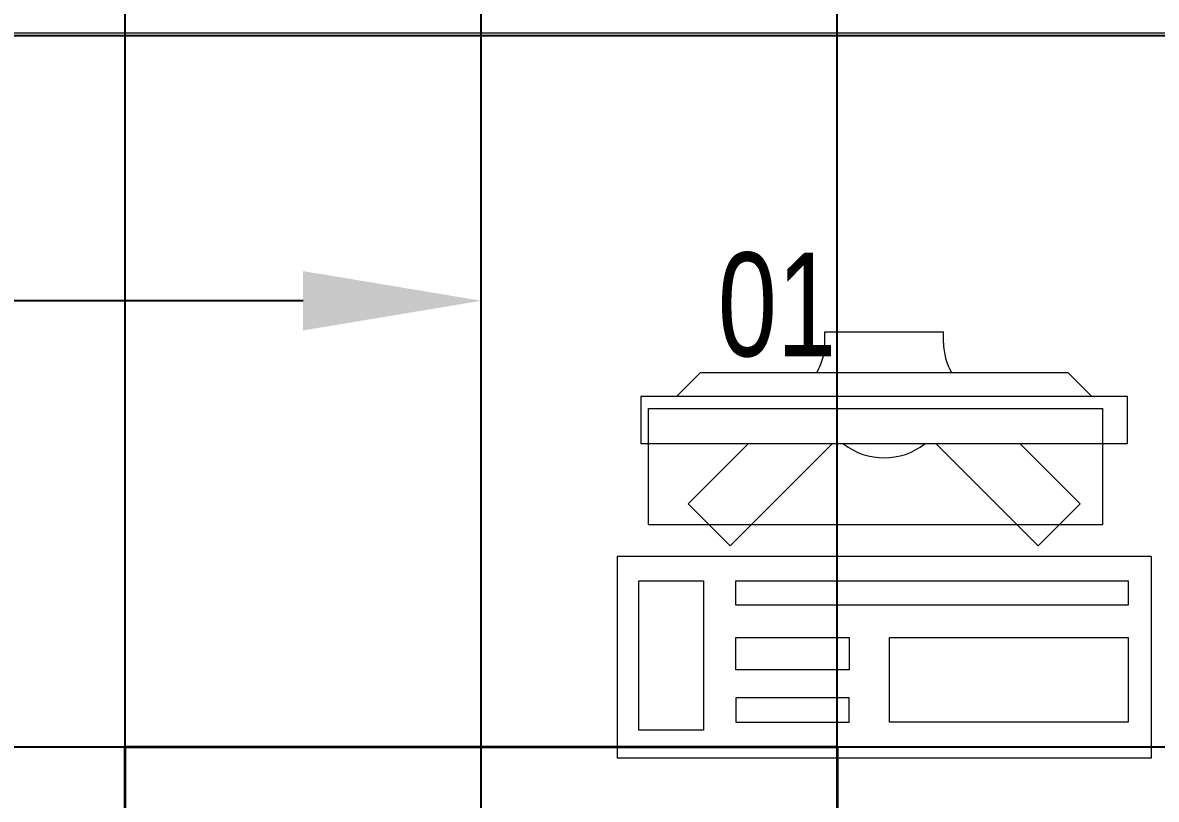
# Model space of a CAD drawing. Header units: inches. Extents: x -12418 to 57169, y -29325 to 19878.
# Drawn here: x 47273 to 48228, y -6044 to -5389 of the extents above; entities that cross this region are included whole.
import ezdxf
from ezdxf.enums import TextEntityAlignment as Align

# ---------------------------------------------------------------- set-up
doc = ezdxf.new("R2010")
doc.units = ezdxf.units.IN
doc.header["$LTSCALE"] = 25
doc.header["$MEASUREMENT"] = 0
doc.header["$PDMODE"] = 3
doc.layers.get('0').update_dxf_attribs({"color": 8})
doc.layers.get('Defpoints').update_dxf_attribs({"color": 8})
for name, color, linetype, lineweight in [('00-Ground Floor$0$72_EGR_EQP_TAG', 142, 'Continuous', 5), ('00-Ground Floor$0$LOADING', 253, 'Continuous', 5), ('E-DIM', 6, 'Continuous', 18), ('E-LITE-CIRC-NUMB', 6, 'Continuous', 25), ('E-LITE-CLNG', 150, 'Continuous', 35), ('E-LITE-CTRL', 6, 'Continuous', 25)]:
    doc.layers.add(name, color=color, linetype=linetype, lineweight=lineweight)
doc.layers.add('00-Ground Floor$0$False Ceiling', color=251, linetype='Continuous')
doc.styles.add('00-Ground Floor$0$X3G_ENTITY_257CFD', font='swisscl.ttf', dxfattribs={"height": 200})
doc.styles.add('DC_Simplex', font='SIMPLEX.shx', dxfattribs={"width": 0.7})
doc.styles.get("Standard").update_dxf_attribs({"font": 'arial.ttf'})
doc.dimstyles.get("Standard").update_dxf_attribs({"dimtxt": 150, "dimasz": 150, "dimexe": 0.18, "dimexo": 0.0625, "dimgap": 1, "dimtad": 1, "dimdec": 0, "dimlfac": 0.1, "dimzin": 0, "dimdsep": 46, "dimtxsty": 'Standard', "dimcen": 0.09, "dimclrd": 256, "dimclrt": 7, "dimadec": 0, "dimazin": 0, "dimtfac": 1, "dimtdec": 0, "dimtofl": 0, "dimtmove": 0, "dimatfit": 3, "dimfxl": 1, "dimtolj": 1, "dimtzin": 0, "dimarcsym": 0})

# ---------------------------------------------------------------- blocks, each defined once
blk = doc.blocks.new('00-Ground Floor$0$GF21043-P')
at = {"color": 0}
blk.add_line((0.8, 0.75), (-0.8, 0.75), dxfattribs=at)
blk = doc.blocks.new('00-Ground Floor$0$ITCWLS1-P')
at = {"layer": '00-Ground Floor$0$LOADING'}
for p, q in [((-0.17, 0.45), (-0.17, 0)), ((-0.17, 0.45), (0, 0.45)), ((0, 0.45), (0, 0)), ((-0.26509, 0.43, 0), (-0.30509, 0.43, 0)), ((-0.30509, 0.43, 0), (-0.30509, 0.02, 0)), ((-0.26509, 0.43, 0), (-0.26509, 0.02, 0)), ((-0.14957, 0.43047), (-0.12914, 0.43047)), ((-0.12914, 0.43047), (-0.12914, 0.40893)), ((-0.197, 0.40939), (-0.295, 0.40939)), ((-0.295, 0.02639), (-0.295, 0.40939)), ((-0.197, 0.02639), (-0.197, 0.40939)), ((-0.32509, 0.38, 0), (-0.30509, 0.4, 0)), ((-0.32509, 0.38, 0), (-0.32509, 0.07, 0)), ((-0.35032, 0.275), (-0.35961, 0.275)), ((-0.35961, 0.175), (-0.35961, 0.275)), ((-0.35032, 0.175), (-0.35961, 0.175)), ((-0.32509, 0.07, 0), (-0.30509, 0.05, 0)), ((-0.30509, 0.02, 0), (-0.26509, 0.02, 0)), ((-0.197, 0.02639), (-0.295, 0.02639)), ((-0.17, 0), (0, 0))]:
    blk.add_line(p, q, dxfattribs=at)
at = {"layer": '00-Ground Floor$0$LOADING', "extrusion": (2.48281e-10, 3.18408e-10, -1)}
for p, q in [((-0.26509, 0.33952), (-0.21443, 0.39019)), ((-0.17907, 0.35483), (-0.21443, 0.39019)), ((-0.26509, 0.26881), (-0.17907, 0.35483))]:
    blk.add_line(p, q, dxfattribs=at)
at = {"layer": '00-Ground Floor$0$LOADING', "extrusion": (2.48281e-10, -3.18408e-10, -1)}
for p, q in [((-0.26509, 0.18119), (-0.17907, 0.09517)), ((-0.26509, 0.11048), (-0.21443, 0.05981)), ((-0.17907, 0.09517), (-0.21443, 0.05981))]:
    blk.add_line(p, q, dxfattribs=at)
at = {"layer": '00-Ground Floor$0$LOADING'}
for points in [[(-0.12914, 0.40893), (-0.12914, 0.09996), (-0.14957, 0.09996), (-0.14957, 0.43047)], [(-0.14957, 0.09997), (-0.14957, 0.09997), (-0.14957, 0.09997), (-0.14957, 0.09997), (-0.14957, 0.09997), (-0.14957, 0.09997), (-0.14957, 0.09997), (-0.14957, 0.09997), (-0.14957, 0.09997)], [(-0.14957, 0.09997), (-0.14957, 0.09997), (-0.14957, 0.09997), (-0.14957, 0.09997), (-0.14957, 0.09997), (-0.14957, 0.09997), (-0.14957, 0.09997), (-0.14957, 0.09997), (-0.14957, 0.09997), (-0.14957, 0.09997), (-0.14957, 0.09997), (-0.14957, 0.09997), (-0.14957, 0.09997), (-0.14957, 0.09997), (-0.14957, 0.09997), (-0.14957, 0.09997), (-0.14957, 0.09997), (-0.14957, 0.09997)], [(-0.14957, 0.09996), (-0.14957, 0.09996), (-0.14957, 0.09996), (-0.14957, 0.09996), (-0.14957, 0.09996), (-0.14957, 0.09996), (-0.14957, 0.09996), (-0.14957, 0.09996), (-0.14957, 0.09996), (-0.14957, 0.09996)], [(-0.14957, 0.09996), (-0.14957, 0.09996), (-0.14957, 0.09996), (-0.14957, 0.09996), (-0.14957, 0.09996), (-0.14957, 0.09996), (-0.14957, 0.09996)], [(-0.14957, 0.09997), (-0.14957, 0.09997), (-0.14957, 0.09997), (-0.14957, 0.09997), (-0.14957, 0.09997), (-0.14957, 0.09997), (-0.14957, 0.09997), (-0.14957, 0.09997), (-0.14957, 0.09997), (-0.14957, 0.09997)], [(-0.14957, 0.09997), (-0.14957, 0.09997), (-0.14957, 0.09997), (-0.14957, 0.09997), (-0.14957, 0.09997), (-0.14957, 0.09997), (-0.14957, 0.09997), (-0.14957, 0.09997), (-0.14957, 0.09997), (-0.14957, 0.09997), (-0.14957, 0.09997), (-0.14957, 0.09997), (-0.14957, 0.09997), (-0.14957, 0.09997), (-0.14957, 0.09997)], [(-0.14957, 0.09997), (-0.14957, 0.09997), (-0.14957, 0.09997), (-0.14957, 0.09997), (-0.14957, 0.09997), (-0.14957, 0.09997), (-0.14957, 0.09997), (-0.14957, 0.09997), (-0.14957, 0.09997), (-0.14957, 0.09997)], [(-0.14957, 0.09997), (-0.14957, 0.09997), (-0.14957, 0.09997), (-0.14957, 0.09997), (-0.14957, 0.09997), (-0.14957, 0.09997), (-0.14957, 0.09997), (-0.14957, 0.09997), (-0.14957, 0.09997), (-0.14957, 0.09997)], [(-0.14957, 0.09996), (-0.14957, 0.09996), (-0.14957, 0.09996), (-0.14957, 0.09996), (-0.14957, 0.09996), (-0.14957, 0.09996), (-0.14957, 0.09996), (-0.14957, 0.09996), (-0.14957, 0.09996), (-0.14957, 0.09996), (-0.14957, 0.09996), (-0.14957, 0.09996), (-0.14957, 0.09996), (-0.14957, 0.09996), (-0.14957, 0.09996), (-0.14957, 0.09996), (-0.14957, 0.09996), (-0.14957, 0.09996), (-0.14957, 0.09997), (-0.14957, 0.09997), (-0.14957, 0.09997), (-0.14957, 0.09997), (-0.14957, 0.09997), (-0.14957, 0.09997), (-0.14957, 0.09997), (-0.14957, 0.09997), (-0.14957, 0.09997), (-0.14957, 0.09997), (-0.14957, 0.09997), (-0.14957, 0.09997), (-0.14957, 0.09997), (-0.14957, 0.09997), (-0.14956, 0.09997), (-0.14956, 0.09997), (-0.14956, 0.09997), (-0.14956, 0.09996), (-0.14956, 0.09996), (-0.14956, 0.09996), (-0.14956, 0.09996), (-0.14956, 0.09996), (-0.14956, 0.09996), (-0.14956, 0.09996), (-0.14956, 0.09996), (-0.14956, 0.09996), (-0.14956, 0.09996), (-0.14956, 0.09996), (-0.14956, 0.09996), (-0.14956, 0.09996), (-0.14957, 0.09996), (-0.14957, 0.09996), (-0.14957, 0.09996), (-0.14957, 0.09996), (-0.14957, 0.09996), (-0.14957, 0.09996)], [(-0.14957, 0.09996), (-0.14957, 0.09996), (-0.14957, 0.09996), (-0.14957, 0.09996), (-0.14957, 0.09996), (-0.14957, 0.09996), (-0.14957, 0.09996), (-0.14957, 0.09996), (-0.14957, 0.09996), (-0.14957, 0.09996), (-0.14957, 0.09997), (-0.14957, 0.09997), (-0.14957, 0.09997), (-0.14957, 0.09996), (-0.14957, 0.09996), (-0.14957, 0.09996), (-0.14957, 0.09996), (-0.14957, 0.09996), (-0.14957, 0.09996), (-0.14957, 0.09997), (-0.14957, 0.09997), (-0.14957, 0.09997), (-0.14957, 0.09997), (-0.14957, 0.09997), (-0.14957, 0.09997), (-0.14957, 0.09997), (-0.14957, 0.09997), (-0.14957, 0.09997), (-0.14957, 0.09997), (-0.14957, 0.09997), (-0.14957, 0.09997), (-0.14957, 0.09997), (-0.14957, 0.09997), (-0.14957, 0.09997), (-0.14957, 0.09997), (-0.14957, 0.09997), (-0.14957, 0.09997), (-0.14957, 0.09997), (-0.14957, 0.09997), (-0.14957, 0.09997), (-0.14957, 0.09997), (-0.14957, 0.09997), (-0.14957, 0.09997), (-0.14957, 0.09997), (-0.14957, 0.09997), (-0.14957, 0.09997), (-0.14957, 0.09997), (-0.14957, 0.09997), (-0.14957, 0.09997), (-0.14957, 0.09997), (-0.14957, 0.09997), (-0.14957, 0.09997), (-0.14957, 0.09997), (-0.14957, 0.09997), (-0.14957, 0.09997), (-0.14957, 0.09997), (-0.14957, 0.09997), (-0.14957, 0.09997), (-0.14957, 0.09997), (-0.14957, 0.09997), (-0.14957, 0.09997), (-0.14957, 0.09997), (-0.14957, 0.09997), (-0.14957, 0.09997), (-0.14957, 0.09997), (-0.14957, 0.09997), (-0.14957, 0.09997), (-0.14957, 0.09997), (-0.14957, 0.09997), (-0.14957, 0.09997), (-0.14957, 0.09997), (-0.14957, 0.09997), (-0.14957, 0.09997), (-0.14957, 0.09997), (-0.14957, 0.09997), (-0.14957, 0.09997), (-0.14957, 0.09997), (-0.14957, 0.09997), (-0.14957, 0.09997), (-0.14957, 0.09997), (-0.14956, 0.09997), (-0.14957, 0.09997), (-0.14957, 0.09997), (-0.14957, 0.09997), (-0.14957, 0.09997), (-0.14956, 0.09997), (-0.14957, 0.09997), (-0.14957, 0.09997), (-0.14957, 0.09997), (-0.14957, 0.09997), (-0.14957, 0.09997), (-0.14957, 0.09997), (-0.14957, 0.09997), (-0.14957, 0.09997), (-0.14957, 0.09997), (-0.14957, 0.09997), (-0.14956, 0.09997), (-0.14957, 0.09996), (-0.14957, 0.09996), (-0.14957, 0.09996), (-0.14956, 0.09996), (-0.14957, 0.09996), (-0.14957, 0.09996), (-0.14957, 0.09996), (-0.14957, 0.09996), (-0.14957, 0.09996), (-0.14957, 0.09996), (-0.14957, 0.09996), (-0.14957, 0.09996), (-0.14957, 0.09996), (-0.14957, 0.09996)], [(-0.14957, 0.09996), (-0.14957, 0.09996), (-0.14957, 0.09996), (-0.14957, 0.09996), (-0.14957, 0.09996), (-0.14957, 0.09996), (-0.14957, 0.09996), (-0.14957, 0.09996)], [(-0.14957, 0.09996), (-0.14957, 0.09996), (-0.14957, 0.09996), (-0.14957, 0.09996), (-0.14957, 0.09996), (-0.14957, 0.09996), (-0.14957, 0.09996), (-0.14957, 0.09996), (-0.14957, 0.09996), (-0.14957, 0.09996), (-0.14957, 0.09996), (-0.14957, 0.09996), (-0.14957, 0.09996), (-0.14957, 0.09996), (-0.14957, 0.09996), (-0.14957, 0.09996), (-0.14957, 0.09996), (-0.14957, 0.09996), (-0.14957, 0.09996), (-0.14957, 0.09996), (-0.14957, 0.09996), (-0.14957, 0.09996), (-0.14957, 0.09996), (-0.14957, 0.09996), (-0.14957, 0.09996), (-0.14957, 0.09996), (-0.14957, 0.09996), (-0.14957, 0.09996), (-0.14957, 0.09996), (-0.14957, 0.09996), (-0.14957, 0.09996), (-0.14957, 0.09996), (-0.14957, 0.09996), (-0.14957, 0.09996), (-0.14957, 0.09996), (-0.14957, 0.09996), (-0.14957, 0.09996), (-0.14957, 0.09996), (-0.14957, 0.09996), (-0.14957, 0.09996), (-0.14957, 0.09996), (-0.14957, 0.09996), (-0.14957, 0.09996), (-0.14957, 0.09996), (-0.14957, 0.09996), (-0.14957, 0.09996), (-0.14957, 0.09996), (-0.14957, 0.09996), (-0.14956, 0.09996), (-0.14956, 0.09996), (-0.14956, 0.09996), (-0.14956, 0.09996), (-0.14957, 0.09996), (-0.14957, 0.09996), (-0.14957, 0.09996), (-0.14957, 0.09996), (-0.14957, 0.09996), (-0.14957, 0.09996), (-0.14956, 0.09996), (-0.14957, 0.09996), (-0.14957, 0.09996), (-0.14957, 0.09996), (-0.14957, 0.09996), (-0.14957, 0.09996), (-0.14957, 0.09996), (-0.14957, 0.09996), (-0.14957, 0.09996), (-0.14957, 0.09996), (-0.14957, 0.09996), (-0.14956, 0.09996), (-0.14956, 0.09996), (-0.14957, 0.09996), (-0.14957, 0.09996), (-0.14957, 0.09996), (-0.14957, 0.09996), (-0.14957, 0.09996), (-0.14957, 0.09996), (-0.14957, 0.09996), (-0.14957, 0.09996), (-0.14957, 0.09996), (-0.14957, 0.09996), (-0.14957, 0.09996), (-0.14957, 0.09996), (-0.14957, 0.09996), (-0.14957, 0.09996), (-0.14957, 0.09996), (-0.14957, 0.09996), (-0.14957, 0.09996), (-0.14957, 0.09996)], [(-0.14957, 0.09996), (-0.14957, 0.09996), (-0.14957, 0.09996), (-0.14957, 0.09996), (-0.14957, 0.09996), (-0.14957, 0.09996), (-0.14957, 0.09996), (-0.14957, 0.09996), (-0.14957, 0.09996), (-0.14957, 0.09996), (-0.14957, 0.09996), (-0.14957, 0.09996)], [(-0.14957, 0.09996), (-0.14957, 0.09996), (-0.14956, 0.09996), (-0.14956, 0.09996), (-0.14956, 0.09996), (-0.14956, 0.09996), (-0.14957, 0.09996)], [(-0.14957, 0.09996), (-0.14957, 0.09996), (-0.14957, 0.09996), (-0.14957, 0.09996), (-0.14957, 0.09996), (-0.14957, 0.09996), (-0.14957, 0.09996), (-0.14957, 0.09996), (-0.14957, 0.09996), (-0.14956, 0.09996), (-0.14956, 0.09996), (-0.14956, 0.09996), (-0.14956, 0.09996), (-0.14956, 0.09996), (-0.14956, 0.09996), (-0.14956, 0.09996), (-0.14957, 0.09996)]]:
    blk.add_lwpolyline(points, dxfattribs=at)
for points in [[(-0.1019, 0.43047), (-0.03039, 0.43047), (-0.03039, 0.22944), (-0.1019, 0.22944)], [(-0.1019, 0.19536), (-0.07466, 0.19536), (-0.07466, 0.09996), (-0.1019, 0.09996)], [(-0.03039, 0.19536), (-0.05082, 0.19536), (-0.05082, 0.09996), (-0.03039, 0.09996)], [(-0.14956, 0.09996), (-0.14956, 0.09996), (-0.14956, 0.09996), (-0.14956, 0.09996), (-0.14956, 0.09996), (-0.14956, 0.09996), (-0.14956, 0.09996), (-0.14956, 0.09996), (-0.14957, 0.09996), (-0.14957, 0.09996), (-0.14957, 0.09996), (-0.14957, 0.09996), (-0.14957, 0.09996), (-0.14957, 0.09996), (-0.14957, 0.09996), (-0.14957, 0.09996), (-0.14957, 0.09996), (-0.14957, 0.09996), (-0.14957, 0.09996), (-0.14957, 0.09996), (-0.14957, 0.09996), (-0.14957, 0.09996), (-0.14957, 0.09996), (-0.14957, 0.09996), (-0.14957, 0.09996), (-0.14957, 0.09996), (-0.14957, 0.09996), (-0.14957, 0.09996), (-0.14957, 0.09996), (-0.14957, 0.09996), (-0.14957, 0.09996), (-0.14957, 0.09996), (-0.14957, 0.09996), (-0.14957, 0.09996), (-0.14957, 0.09996), (-0.14957, 0.09996), (-0.14957, 0.09996), (-0.14957, 0.09996), (-0.14957, 0.09996), (-0.14957, 0.09996), (-0.14957, 0.09996), (-0.14957, 0.09996), (-0.14957, 0.09996), (-0.14957, 0.09996), (-0.14957, 0.09996), (-0.14957, 0.09996), (-0.14957, 0.09996), (-0.14957, 0.09996), (-0.14957, 0.09996), (-0.14957, 0.09996), (-0.14957, 0.09996), (-0.14957, 0.09996), (-0.14957, 0.09996), (-0.14957, 0.09996), (-0.14957, 0.09996), (-0.14957, 0.09996), (-0.14957, 0.09996), (-0.14956, 0.09996), (-0.14956, 0.09996), (-0.14956, 0.09996), (-0.14956, 0.09996), (-0.14956, 0.09996), (-0.14956, 0.09996), (-0.14956, 0.09996), (-0.14956, 0.09996), (-0.14956, 0.09996), (-0.14956, 0.09996), (-0.14956, 0.09996), (-0.14956, 0.09996), (-0.14956, 0.09996), (-0.14956, 0.09996), (-0.14956, 0.09996), (-0.14956, 0.09996), (-0.14956, 0.09996), (-0.14956, 0.09996), (-0.14956, 0.09996), (-0.14956, 0.09996), (-0.14956, 0.09996), (-0.14956, 0.09996), (-0.14956, 0.09996), (-0.14956, 0.09996), (-0.14956, 0.09996), (-0.14956, 0.09996), (-0.14956, 0.09996), (-0.14956, 0.09996), (-0.14956, 0.09996), (-0.14956, 0.09996), (-0.14956, 0.09996), (-0.14956, 0.09996), (-0.14957, 0.09996), (-0.14957, 0.09996), (-0.14957, 0.09996), (-0.14957, 0.09996), (-0.14957, 0.09996), (-0.14957, 0.09996), (-0.14957, 0.09996), (-0.14957, 0.09996), (-0.14957, 0.09996), (-0.14957, 0.09996), (-0.14957, 0.09996), (-0.14957, 0.09996), (-0.14957, 0.09996), (-0.14957, 0.09996), (-0.14957, 0.09996), (-0.14957, 0.09996), (-0.14957, 0.09996), (-0.14957, 0.09996), (-0.14957, 0.09996), (-0.14957, 0.09996), (-0.14957, 0.09996), (-0.14957, 0.09996), (-0.14957, 0.09996), (-0.14957, 0.09996), (-0.14957, 0.09996), (-0.14957, 0.09996), (-0.14957, 0.09996), (-0.14957, 0.09996), (-0.14957, 0.09996), (-0.14957, 0.09996), (-0.14957, 0.09996), (-0.14957, 0.09996), (-0.14957, 0.09996), (-0.14957, 0.09996), (-0.14957, 0.09996), (-0.14957, 0.09996), (-0.14957, 0.09996), (-0.14957, 0.09996), (-0.14957, 0.09996), (-0.14957, 0.09996), (-0.14957, 0.09996), (-0.14957, 0.09996), (-0.14957, 0.09996), (-0.14957, 0.09996), (-0.14957, 0.09996), (-0.14957, 0.09996), (-0.14957, 0.09996), (-0.14957, 0.09996), (-0.14957, 0.09996), (-0.14957, 0.09996), (-0.14957, 0.09996), (-0.14957, 0.09996), (-0.14957, 0.09996), (-0.14957, 0.09996), (-0.14957, 0.09996), (-0.14957, 0.09996), (-0.14957, 0.09996), (-0.14957, 0.09996), (-0.14957, 0.09996), (-0.14957, 0.09996), (-0.14957, 0.09996), (-0.14957, 0.09996), (-0.14957, 0.09996), (-0.14957, 0.09996), (-0.14957, 0.09996), (-0.14956, 0.09996), (-0.14956, 0.09996), (-0.14956, 0.09996), (-0.14956, 0.09996), (-0.14956, 0.09996), (-0.14956, 0.09996), (-0.14956, 0.09996), (-0.14956, 0.09996), (-0.14956, 0.09996), (-0.14956, 0.09996), (-0.14956, 0.09996), (-0.14956, 0.09996), (-0.14956, 0.09996), (-0.14956, 0.09996), (-0.14956, 0.09996), (-0.14956, 0.09996), (-0.14956, 0.09996), (-0.14956, 0.09996), (-0.14956, 0.09996), (-0.14956, 0.09996), (-0.14956, 0.09996), (-0.14956, 0.09996), (-0.14956, 0.09996), (-0.14956, 0.09996), (-0.14956, 0.09996), (-0.14956, 0.09996), (-0.14956, 0.09996), (-0.14956, 0.09996), (-0.14956, 0.09996), (-0.14956, 0.09996), (-0.14956, 0.09996), (-0.14956, 0.09996), (-0.14956, 0.09996), (-0.14956, 0.09996), (-0.14956, 0.09996), (-0.14956, 0.09996), (-0.14956, 0.09996), (-0.14956, 0.09996), (-0.14956, 0.09996), (-0.14956, 0.09996), (-0.14956, 0.09996), (-0.14956, 0.09996), (-0.14956, 0.09996), (-0.14956, 0.09996), (-0.14956, 0.09996), (-0.14956, 0.09996), (-0.14956, 0.09996), (-0.14957, 0.09996), (-0.14957, 0.09996), (-0.14957, 0.09996), (-0.14957, 0.09996), (-0.14957, 0.09996), (-0.14957, 0.09996), (-0.14957, 0.09996), (-0.14957, 0.09996), (-0.14957, 0.09996), (-0.14957, 0.09996), (-0.14957, 0.09996), (-0.14957, 0.09996), (-0.14957, 0.09996), (-0.14957, 0.09996), (-0.14957, 0.09996), (-0.14957, 0.09996), (-0.14957, 0.09996), (-0.14957, 0.09996), (-0.14957, 0.09996), (-0.14957, 0.09996), (-0.14957, 0.09996), (-0.14957, 0.09996), (-0.14957, 0.09996), (-0.14957, 0.09996), (-0.14957, 0.09996), (-0.14957, 0.09996), (-0.14957, 0.09996), (-0.14957, 0.09996), (-0.14957, 0.09996), (-0.14957, 0.09996), (-0.14957, 0.09996), (-0.14957, 0.09996), (-0.14957, 0.09996), (-0.14957, 0.09996), (-0.14956, 0.09996), (-0.14956, 0.09996), (-0.14956, 0.09996), (-0.14956, 0.09996), (-0.14956, 0.09996), (-0.14956, 0.09996), (-0.14956, 0.09996), (-0.14956, 0.09996), (-0.14956, 0.09996), (-0.14956, 0.09996), (-0.14956, 0.09996), (-0.14956, 0.09996), (-0.14956, 0.09996), (-0.14956, 0.09996), (-0.14956, 0.09996), (-0.14956, 0.09996), (-0.14956, 0.09996), (-0.14956, 0.09996), (-0.14956, 0.09996), (-0.14956, 0.09996), (-0.14956, 0.09996), (-0.14956, 0.09996), (-0.14956, 0.09996), (-0.14956, 0.09996), (-0.14956, 0.09996), (-0.14956, 0.09996), (-0.14956, 0.09996), (-0.14956, 0.09996), (-0.14956, 0.09996), (-0.14956, 0.09996), (-0.14956, 0.09996), (-0.14956, 0.09996), (-0.14956, 0.09996), (-0.14956, 0.09996), (-0.14956, 0.09996), (-0.14956, 0.09996), (-0.14956, 0.09996), (-0.14956, 0.09996), (-0.14956, 0.09996), (-0.14956, 0.09996), (-0.14956, 0.09996), (-0.14956, 0.09996)], [(-0.14957, 0.09996), (-0.14957, 0.09996), (-0.14957, 0.09996), (-0.14957, 0.09996), (-0.14957, 0.09996), (-0.14957, 0.09996), (-0.14957, 0.09996), (-0.14957, 0.09996), (-0.14957, 0.09996), (-0.14957, 0.09996), (-0.14957, 0.09996), (-0.14957, 0.09996), (-0.14957, 0.09996), (-0.14957, 0.09996), (-0.14957, 0.09996), (-0.14957, 0.09996), (-0.14957, 0.09996), (-0.14957, 0.09996), (-0.14957, 0.09996), (-0.14957, 0.09996), (-0.14957, 0.09996), (-0.14957, 0.09996), (-0.14957, 0.09996), (-0.14957, 0.09996), (-0.14957, 0.09996), (-0.14957, 0.09996), (-0.14957, 0.09996), (-0.14957, 0.09996), (-0.14957, 0.09996), (-0.14957, 0.09996), (-0.14957, 0.09996), (-0.14957, 0.09996), (-0.14957, 0.09996), (-0.14957, 0.09996), (-0.14957, 0.09996), (-0.14957, 0.09996), (-0.14957, 0.09996), (-0.14957, 0.09996), (-0.14957, 0.09996), (-0.14957, 0.09996), (-0.14957, 0.09996), (-0.14957, 0.09996), (-0.14957, 0.09996), (-0.14957, 0.09996), (-0.14957, 0.09996), (-0.14957, 0.09996), (-0.14957, 0.09996), (-0.14957, 0.09996), (-0.14957, 0.09996), (-0.14957, 0.09996), (-0.14957, 0.09996), (-0.14957, 0.09996), (-0.14957, 0.09996), (-0.14957, 0.09996), (-0.14957, 0.09996), (-0.14957, 0.09996), (-0.14957, 0.09996), (-0.14957, 0.09996), (-0.14957, 0.09996), (-0.14957, 0.09996), (-0.14957, 0.09996), (-0.14957, 0.09996), (-0.14957, 0.09996), (-0.14957, 0.09996), (-0.14957, 0.09996), (-0.14957, 0.09996), (-0.14957, 0.09996), (-0.14957, 0.09996), (-0.14957, 0.09996), (-0.14957, 0.09996), (-0.14957, 0.09996), (-0.14957, 0.09996), (-0.14957, 0.09996), (-0.14957, 0.09996), (-0.14957, 0.09996), (-0.14957, 0.09996), (-0.14957, 0.09996), (-0.14957, 0.09996), (-0.14957, 0.09996), (-0.14957, 0.09996), (-0.14957, 0.09996), (-0.14957, 0.09996), (-0.14957, 0.09996), (-0.14957, 0.09996), (-0.14957, 0.09996), (-0.14957, 0.09996), (-0.14957, 0.09996), (-0.14957, 0.09996), (-0.14957, 0.09996), (-0.14957, 0.09996), (-0.14957, 0.09996), (-0.14957, 0.09996), (-0.14957, 0.09996), (-0.14957, 0.09996), (-0.14957, 0.09996), (-0.14957, 0.09996), (-0.14957, 0.09996), (-0.14957, 0.09996), (-0.14957, 0.09996), (-0.14957, 0.09996), (-0.14957, 0.09996), (-0.14957, 0.09996), (-0.14957, 0.09996), (-0.14957, 0.09996), (-0.14957, 0.09996), (-0.14957, 0.09996), (-0.14957, 0.09996), (-0.14957, 0.09996), (-0.14957, 0.09996), (-0.14957, 0.09996), (-0.14957, 0.09996), (-0.14957, 0.09996), (-0.14957, 0.09996), (-0.14957, 0.09996), (-0.14957, 0.09996), (-0.14957, 0.09996), (-0.14957, 0.09996), (-0.14957, 0.09996), (-0.14957, 0.09996), (-0.14957, 0.09996), (-0.14957, 0.09996), (-0.14957, 0.09996), (-0.14957, 0.09996), (-0.14957, 0.09996), (-0.14957, 0.09996), (-0.14957, 0.09996), (-0.14957, 0.09996), (-0.14957, 0.09996), (-0.14957, 0.09996), (-0.14957, 0.09996), (-0.14957, 0.09996), (-0.14957, 0.09996), (-0.14957, 0.09996), (-0.14957, 0.09996), (-0.14957, 0.09996), (-0.14957, 0.09996), (-0.14957, 0.09996), (-0.14957, 0.09996), (-0.14957, 0.09996), (-0.14957, 0.09996), (-0.14957, 0.09996), (-0.14957, 0.09996), (-0.14957, 0.09996), (-0.14957, 0.09996), (-0.14957, 0.09996), (-0.14957, 0.09996), (-0.14957, 0.09996), (-0.14957, 0.09996), (-0.14957, 0.09996), (-0.14957, 0.09996), (-0.14957, 0.09996), (-0.14957, 0.09996), (-0.14957, 0.09996), (-0.14957, 0.09996), (-0.14957, 0.09996), (-0.14957, 0.09996), (-0.14957, 0.09996), (-0.14957, 0.09996), (-0.14957, 0.09996), (-0.14957, 0.09996), (-0.14957, 0.09996), (-0.14957, 0.09996), (-0.14957, 0.09996), (-0.14957, 0.09996), (-0.14957, 0.09996), (-0.14957, 0.09996), (-0.14957, 0.09996), (-0.14957, 0.09996), (-0.14957, 0.09996), (-0.14957, 0.09996), (-0.14957, 0.09996), (-0.14957, 0.09996), (-0.14957, 0.09996), (-0.14957, 0.09996), (-0.14957, 0.09996), (-0.14957, 0.09996), (-0.14957, 0.09996), (-0.14957, 0.09996), (-0.14957, 0.09996), (-0.14957, 0.09996), (-0.14957, 0.09996), (-0.14957, 0.09996), (-0.14957, 0.09996), (-0.14957, 0.09996), (-0.14957, 0.09996), (-0.14957, 0.09996), (-0.14957, 0.09996), (-0.14957, 0.09996), (-0.14957, 0.09996), (-0.14957, 0.09996), (-0.14957, 0.09996), (-0.14957, 0.09996), (-0.14957, 0.09996), (-0.14957, 0.09996), (-0.14957, 0.09996), (-0.14957, 0.09996), (-0.14957, 0.09996), (-0.14957, 0.09996), (-0.14957, 0.09996), (-0.14957, 0.09996), (-0.14957, 0.09996), (-0.14957, 0.09996), (-0.14957, 0.09996), (-0.14957, 0.09996), (-0.14957, 0.09996), (-0.14957, 0.09996), (-0.14957, 0.09996), (-0.14957, 0.09996), (-0.14957, 0.09996), (-0.14957, 0.09996), (-0.14957, 0.09996), (-0.14957, 0.09996), (-0.14957, 0.09996), (-0.14957, 0.09996)], [(-0.14957, 0.09996), (-0.14957, 0.09996), (-0.14957, 0.09996), (-0.14957, 0.09996), (-0.14957, 0.09996), (-0.14957, 0.09996), (-0.14957, 0.09996), (-0.14957, 0.09996), (-0.14957, 0.09996), (-0.14957, 0.09996), (-0.14957, 0.09996), (-0.14957, 0.09996), (-0.14957, 0.09996), (-0.14957, 0.09996), (-0.14957, 0.09996), (-0.14957, 0.09996), (-0.14957, 0.09996), (-0.14957, 0.09996), (-0.14957, 0.09996), (-0.14957, 0.09996), (-0.14957, 0.09996), (-0.14957, 0.09996), (-0.14957, 0.09996), (-0.14957, 0.09996), (-0.14957, 0.09996), (-0.14957, 0.09996), (-0.14957, 0.09996), (-0.14957, 0.09996), (-0.14957, 0.09996), (-0.14957, 0.09996), (-0.14957, 0.09996), (-0.14957, 0.09996), (-0.14957, 0.09996), (-0.14957, 0.09996), (-0.14957, 0.09996), (-0.14957, 0.09996), (-0.14957, 0.09996), (-0.14957, 0.09996), (-0.14957, 0.09996), (-0.14957, 0.09996), (-0.14957, 0.09996), (-0.14957, 0.09996), (-0.14957, 0.09996), (-0.14957, 0.09996), (-0.14957, 0.09996), (-0.14957, 0.09996), (-0.14957, 0.09996), (-0.14957, 0.09996), (-0.14957, 0.09996), (-0.14957, 0.09996), (-0.14957, 0.09996), (-0.14957, 0.09996), (-0.14957, 0.09996), (-0.14957, 0.09996), (-0.14957, 0.09996), (-0.14957, 0.09996), (-0.14957, 0.09996), (-0.14957, 0.09996), (-0.14957, 0.09996), (-0.14957, 0.09996), (-0.14957, 0.09996), (-0.14957, 0.09996), (-0.14957, 0.09996), (-0.14957, 0.09996), (-0.14957, 0.09996), (-0.14957, 0.09996), (-0.14957, 0.09996), (-0.14957, 0.09996), (-0.14957, 0.09996), (-0.14957, 0.09996), (-0.14957, 0.09996), (-0.14957, 0.09996), (-0.14957, 0.09996), (-0.14957, 0.09996), (-0.14957, 0.09996), (-0.14957, 0.09996), (-0.14957, 0.09996), (-0.14957, 0.09996), (-0.14957, 0.09996), (-0.14957, 0.09996), (-0.14957, 0.09996), (-0.14957, 0.09996), (-0.14957, 0.09996), (-0.14957, 0.09996), (-0.14957, 0.09996), (-0.14957, 0.09996), (-0.14957, 0.09996), (-0.14957, 0.09996), (-0.14957, 0.09996), (-0.14957, 0.09996), (-0.14957, 0.09996), (-0.14957, 0.09996), (-0.14957, 0.09996), (-0.14957, 0.09996), (-0.14957, 0.09996), (-0.14957, 0.09996), (-0.14957, 0.09996), (-0.14957, 0.09996), (-0.14957, 0.09996), (-0.14957, 0.09996), (-0.14957, 0.09996), (-0.14957, 0.09996), (-0.14957, 0.09996), (-0.14957, 0.09996), (-0.14957, 0.09996), (-0.14957, 0.09996), (-0.14957, 0.09996), (-0.14957, 0.09996), (-0.14957, 0.09996), (-0.14957, 0.09996), (-0.14957, 0.09996), (-0.14957, 0.09996), (-0.14957, 0.09996), (-0.14957, 0.09996), (-0.14957, 0.09996), (-0.14957, 0.09996), (-0.14957, 0.09996), (-0.14957, 0.09996), (-0.14957, 0.09996), (-0.14957, 0.09996), (-0.14957, 0.09996), (-0.14957, 0.09996), (-0.14957, 0.09996), (-0.14957, 0.09996), (-0.14957, 0.09996), (-0.14957, 0.09996), (-0.14957, 0.09996), (-0.14957, 0.09996), (-0.14957, 0.09996), (-0.14957, 0.09996), (-0.14957, 0.09996), (-0.14957, 0.09996), (-0.14957, 0.09996), (-0.14957, 0.09996), (-0.14957, 0.09996), (-0.14957, 0.09996), (-0.14957, 0.09996), (-0.14957, 0.09996), (-0.14957, 0.09996), (-0.14957, 0.09996), (-0.14957, 0.09996), (-0.14957, 0.09996), (-0.14957, 0.09996), (-0.14957, 0.09996), (-0.14957, 0.09996), (-0.14957, 0.09996), (-0.14957, 0.09996), (-0.14957, 0.09996), (-0.14957, 0.09996), (-0.14957, 0.09996), (-0.14957, 0.09996), (-0.14957, 0.09996), (-0.14957, 0.09996), (-0.14957, 0.09996), (-0.14957, 0.09996), (-0.14957, 0.09996), (-0.14957, 0.09996), (-0.14957, 0.09996), (-0.14957, 0.09996), (-0.14957, 0.09996), (-0.14957, 0.09996), (-0.14957, 0.09996), (-0.14957, 0.09996), (-0.14957, 0.09996), (-0.14957, 0.09996), (-0.14957, 0.09996), (-0.14957, 0.09996), (-0.14957, 0.09996), (-0.14957, 0.09996), (-0.14957, 0.09996), (-0.14957, 0.09996), (-0.14957, 0.09996), (-0.14957, 0.09996), (-0.14957, 0.09996), (-0.14957, 0.09996), (-0.14957, 0.09996), (-0.14957, 0.09996), (-0.14957, 0.09996), (-0.14957, 0.09996), (-0.14957, 0.09996), (-0.14957, 0.09996), (-0.14957, 0.09996), (-0.14957, 0.09996), (-0.14957, 0.09996), (-0.14957, 0.09996), (-0.14957, 0.09996), (-0.14957, 0.09996), (-0.14957, 0.09996), (-0.14957, 0.09996), (-0.14957, 0.09996), (-0.14957, 0.09996), (-0.14957, 0.09996), (-0.14957, 0.09996), (-0.14957, 0.09996), (-0.14957, 0.09996), (-0.14957, 0.09996), (-0.14957, 0.09996), (-0.14957, 0.09996), (-0.14957, 0.09996), (-0.14957, 0.09996), (-0.14957, 0.09996), (-0.14957, 0.09996), (-0.14957, 0.09996), (-0.14957, 0.09996), (-0.14957, 0.09996), (-0.14957, 0.09996), (-0.14957, 0.09996), (-0.14957, 0.09996), (-0.14957, 0.09996), (-0.14957, 0.09996), (-0.14957, 0.09996), (-0.14957, 0.09996), (-0.14957, 0.09996), (-0.14957, 0.09996), (-0.14957, 0.09996), (-0.14957, 0.09996), (-0.14957, 0.09996), (-0.14957, 0.09996), (-0.14957, 0.09996)], [(-0.14957, 0.0727), (-0.02358, 0.0727), (-0.02358, 0.01818), (-0.14957, 0.01818)]]:
    blk.add_lwpolyline(points, close=True, dxfattribs=at)
for centre, radius, start, end in [((-0.35032, 0.325), 0.05, 270, 300.30934), ((-0.3089, 0.225), 0.05564, 321.94311, 38.05689), ((-0.35032, 0.125), 0.05, 59.69066, 90)]:
    blk.add_arc(centre, radius, start, end, dxfattribs=at)
blk = doc.blocks.new('00-Ground Floor$0$A$Ce9e1c4c3')
at = {"layer": '00-Ground Floor$0$False Ceiling', "color": 254, "linetype": 'Continuous'}
for p, q in [((-52640.56, -6847.43), (-52640.56, -2847.43)), ((-52040.56, -6847.43), (-52040.56, -2847.43)), ((-54641.51, -5400), (-51257.63, -5400)), ((-54641.51, -6000), (-51257.63, -6000))]:
    blk.add_line(p, q, dxfattribs=at)
blk = doc.blocks.new('00-Ground Floor')
at = {"layer": '00-Ground Floor$0$False Ceiling', "color": 254}
blk.add_blockref('00-Ground Floor$0$A$Ce9e1c4c3', (100000, 0), dxfattribs=at)
at = {"layer": '00-Ground Floor$0$LOADING', "extrusion": (-2.24019e-05, -2.34045e-18, 1), "xscale": 1000, "yscale": 1000, "zscale": 1000, "rotation": 359.9999999999999}
blk.add_blockref('00-Ground Floor$0$GF21043-P', (47588.27, -6148.07, -1.08), dxfattribs=at)
at = {"layer": '00-Ground Floor$0$LOADING', "extrusion": (1.94017e-16, -8.01373e-06, 1), "xscale": 1000.000000000008, "yscale": 1000.000000000008, "zscale": 1000.000000000008, "rotation": 270.0000000064647}
blk.add_blockref('00-Ground Floor$0$ITCWLS1-P', (47774.1, -6009.53, 0.03), dxfattribs=at)
at = {"layer": '00-Ground Floor$0$72_EGR_EQP_TAG', "insert": (47908.75, -5583.1, -0.01), "char_height": 87.473, "attachment_point": 2, "style": '00-Ground Floor$0$X3G_ENTITY_257CFD'}
blk.add_mtext('01', dxfattribs=at)
blk = doc.blocks.new('*U13')
blk.add_lwpolyline([(-300, 300), (-300, -300), (300, -300), (300, 300)], close=True)
blk.add_circle((0, 0), 45)
at = {"layer": 'E-LITE-CIRC-NUMB', "style": 'DC_Simplex', "width": 0.7, "flags": 8}
blk.add_attdef('CIRCUIT', text='', height=200, rotation=0, dxfattribs=at).set_placement((-473.9, 300), align=Align.RIGHT)
at = {"layer": 'E-LITE-CTRL', "style": 'DC_Simplex', "width": 0.7, "flags": 8}
blk.add_attdef('CONTROL', (1118.9, -935), '', height=200, rotation=360, dxfattribs=at)
blk = doc.blocks.new('*D332')
at = {"layer": 'Defpoints', "color": 0, "transparency": 16777216}
for p in [(48388.5, -5737.99), (47959.44, -6300), (48454.71, -6300)]:
    blk.add_point(p, dxfattribs=at)
at = {"layer": 'E-DIM', "color": 0, "lineweight": -2, "transparency": 16777216}
for p, q in [((48388.56, -5737.99), (48454.89, -5737.99)), ((47959.5, -6300), (48454.89, -6300))]:
    blk.add_line(p, q, dxfattribs=at)
at = {"layer": 'E-DIM', "lineweight": -2, "transparency": 16777216}
blk.add_line((48454.71, -5887.99), (48454.71, -6150), dxfattribs=at)
at = {"layer": 'E-DIM', "transparency": 16777216}
for points in [[(48429.71, -5887.99), (48479.71, -5887.99), (48454.71, -5737.99)], [(48429.71, -6150), (48479.71, -6150), (48454.71, -6300)]]:
    blk.add_solid(points, dxfattribs=at)
at = {"layer": 'E-DIM', "color": 7, "transparency": 16777216, "insert": (48377.12, -6018.99), "char_height": 150, "attachment_point": 5, "rotation": 90}
blk.add_mtext('\\A1;56', dxfattribs=at)
blk = doc.blocks.new('*D333')
at = {"layer": 'Defpoints', "color": 0, "transparency": 16777216}
for p in [(47659.44, -5282.12), (48691.1, -5590.28), (47659.44, -6000)]:
    blk.add_point(p, dxfattribs=at)
at = {"layer": 'E-DIM', "color": 0, "lineweight": -2, "transparency": 16777216}
for p, q in [((47659.44, -5999.94), (47659.44, -5281.94)), ((48691.1, -5590.21), (48691.1, -5281.94))]:
    blk.add_line(p, q, dxfattribs=at)
at = {"layer": 'E-DIM', "lineweight": -2, "transparency": 16777216}
blk.add_line((48541.1, -5282.12), (47809.44, -5282.12), dxfattribs=at)
at = {"layer": 'E-DIM', "transparency": 16777216}
for points in [[(47809.44, -5257.12), (47809.44, -5307.12), (47659.44, -5282.12)], [(48541.1, -5257.12), (48541.1, -5307.12), (48691.1, -5282.12)]]:
    blk.add_solid(points, dxfattribs=at)
at = {"layer": 'E-DIM', "color": 7, "transparency": 16777216, "insert": (48175.27, -5204.48), "char_height": 150, "attachment_point": 5}
blk.add_mtext('\\A1;103', dxfattribs=at)
blk = doc.blocks.new('*D334')
at = {"layer": 'Defpoints', "color": 0, "transparency": 16777216}
for p in [(45859.44, -5623.78), (45859.44, -6300), (47659.44, -6300)]:
    blk.add_point(p, dxfattribs=at)
at = {"layer": 'E-DIM', "color": 0, "lineweight": -2, "transparency": 16777216}
for p, q in [((45859.44, -6299.94), (45859.44, -5623.6)), ((47659.44, -6299.94), (47659.44, -5623.6))]:
    blk.add_line(p, q, dxfattribs=at)
at = {"layer": 'E-DIM', "lineweight": -2, "transparency": 16777216}
blk.add_line((47509.44, -5623.78), (46009.44, -5623.78), dxfattribs=at)
at = {"layer": 'E-DIM', "transparency": 16777216}
for points in [[(46009.44, -5598.78), (46009.44, -5648.78), (45859.44, -5623.78)], [(47509.44, -5598.78), (47509.44, -5648.78), (47659.44, -5623.78)]]:
    blk.add_solid(points, dxfattribs=at)
at = {"layer": 'E-DIM', "color": 7, "transparency": 16777216, "insert": (46759.44, -5546.2), "char_height": 150, "attachment_point": 5}
blk.add_mtext('\\A1;180', dxfattribs=at)

msp = doc.modelspace()

# ---------------------------------------------------------------- block references
msp.add_blockref('00-Ground Floor', (0, 0))
at = {"layer": 'E-LITE-CLNG', "xscale": -1}
msp.add_blockref('*U13', (47659.44, -6300), dxfattribs=at)

# ---------------------------------------------------------------- dimensions: what is measured, and where the dimension line sits
at = {"layer": 'E-DIM'}
for base, p1, p2, picture, middle in [((47659.44, -5282.12), (48691.1, -5590.28), (47659.44, -6000), '*D333', (48175.27, -5204.48)), ((45859.44, -5623.78), (47659.44, -6300), (45859.44, -6300), '*D334', (46759.44, -5546.2))]:
    dim = msp.add_linear_dim(base=base, p1=p1, p2=p2, dimstyle='Standard', dxfattribs=at)
    dim.commit()
    dim.dimension.update_dxf_attribs({"geometry": picture, "text_midpoint": middle})
dim = msp.add_linear_dim(base=(48454.71, -6300), p1=(48388.5, -5737.99), p2=(47959.44, -6300), angle=90, dimstyle='Standard', dxfattribs=at)
dim.commit()
dim.dimension.update_dxf_attribs({"geometry": '*D332', "text_midpoint": (48377.12, -6018.99)})

doc.saveas('drawing.dxf')
